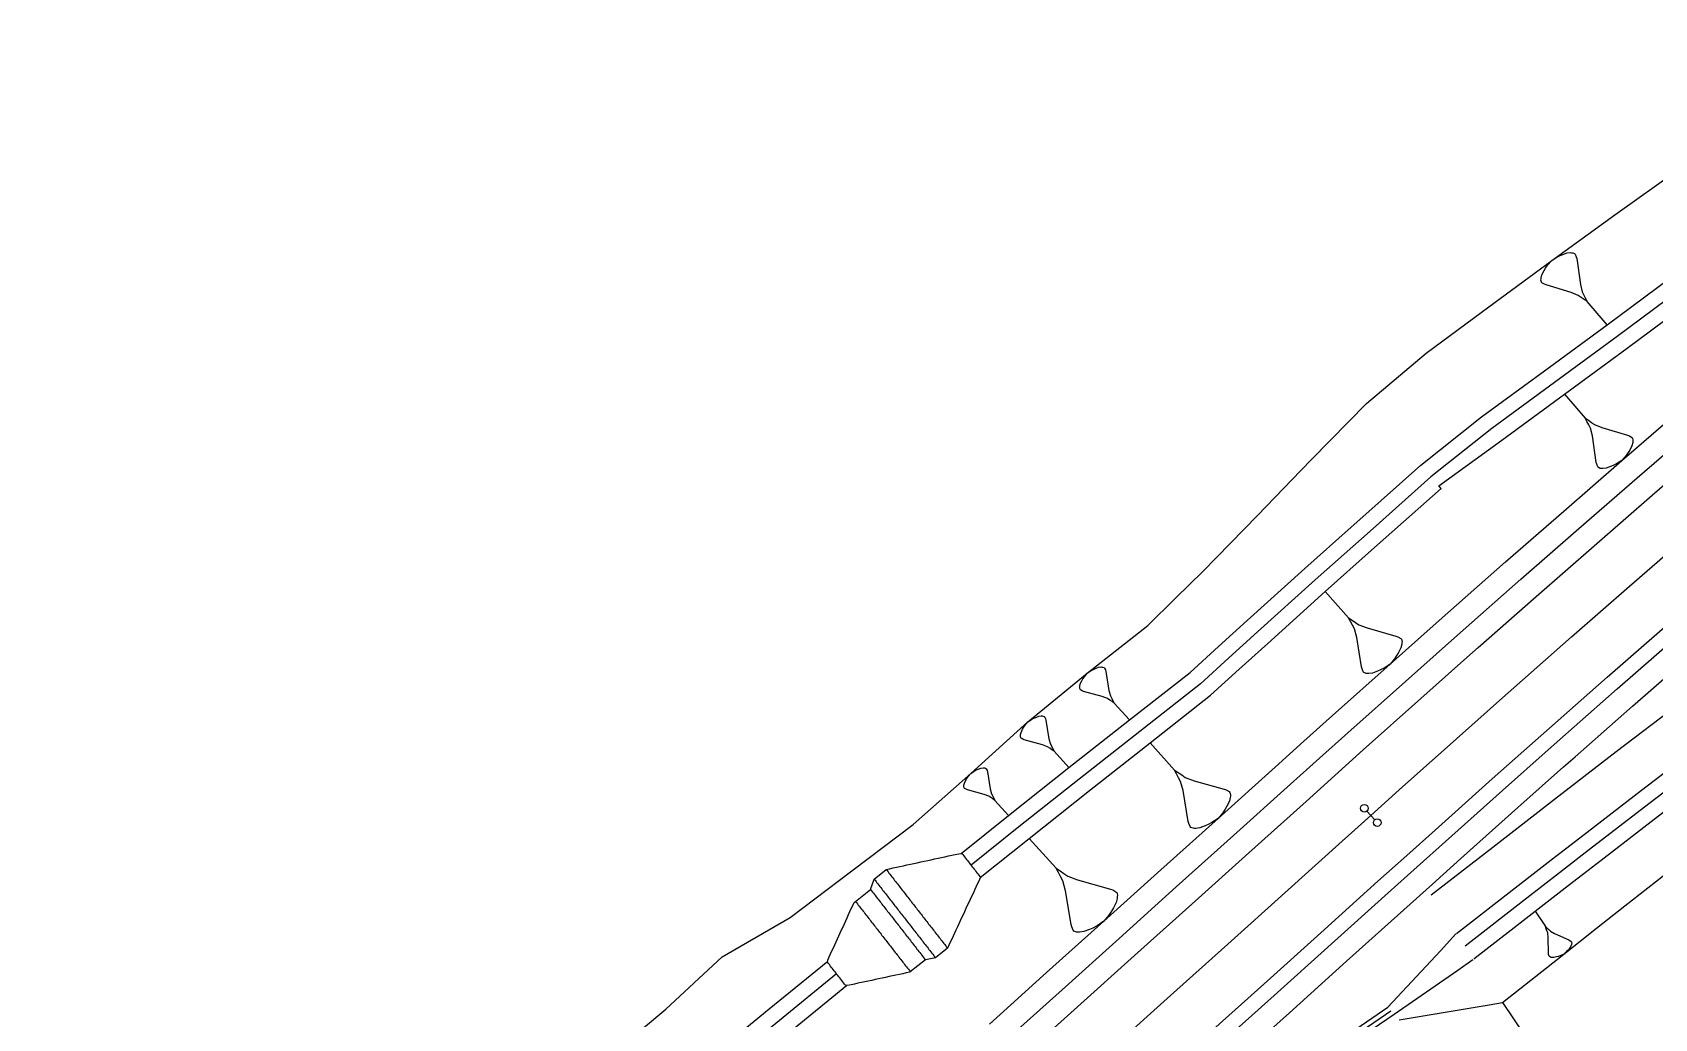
# Model space of a CAD drawing. Extents: x 387562 to 388546, y 804386 to 804945.
# Drawn here: x 387753.9 to 387859.4, y 804635.8 to 804700 of the extents above; entities that cross this region are included whole.
import ezdxf

# ---------------------------------------------------------------- set-up
doc = ezdxf.new("R2010")
doc.units = 0
doc.layers.get('0').update_dxf_attribs({"linetype": 'CONTINUOUS'})

msp = doc.modelspace()

# ---------------------------------------------------------------- linework, layer by layer
at = {"color": 7}
for p, q in [((387852.328, 804684.6655), (387852.4634, 804684.8573)), ((387852.4634, 804684.8573), (387852.7284, 804685.1607)), ((387852.7284, 804685.1607), (387853.0676, 804685.3777)), ((387853.0676, 804685.3777), (387853.2774, 804685.4832)), ((387853.2774, 804685.4832), (387853.4441, 804685.5515)), ((387853.4441, 804685.5515), (387853.7342, 804685.6511)), ((387853.7342, 804685.6511), (387853.938, 804685.6763)), ((387853.938, 804685.6763), (387854.0183, 804685.6703)), ((387854.0183, 804685.6703), (387854.0987, 804685.6643)), ((387854.0987, 804685.6643), (387854.2162, 804685.6151)), ((387854.2162, 804685.6151), (387854.2533, 804685.572)), ((387854.2533, 804685.572), (387854.3217, 804685.4053)), ((387854.3217, 804685.4053), (387854.3529, 804685.2819)), ((387854.3529, 804685.2819), (387854.5915, 804683.6082)), ((387852.0271, 804683.8802), (387852.0331, 804683.9605)), ((387852.0583, 804683.7567), (387852.0271, 804683.8802)), ((387852.0331, 804683.9605), (387852.0391, 804684.0409)), ((387852.0391, 804684.0409), (387852.0942, 804684.2387)), ((387852.0942, 804684.2387), (387852.2357, 804684.5108)), ((387852.2357, 804684.5108), (387852.328, 804684.6655)), ((387852.0954, 804683.7136), (387852.0583, 804683.7567)), ((387852.2501, 804683.6213), (387852.0954, 804683.7136)), ((387852.3676, 804683.5721), (387852.2501, 804683.6213)), ((387853.9873, 804683.0879), (387852.3676, 804683.5721)), ((387854.4573, 804682.8913), (387853.9873, 804683.0879)), ((387854.6491, 804682.7558), (387854.4573, 804682.8913)), ((387854.5915, 804683.6082), (387854.7163, 804683.1143)), ((387854.841, 804682.6203), (387854.6491, 804682.7558)), ((387854.7163, 804683.1143), (387854.8218, 804682.9045)), ((387854.8218, 804682.9045), (387854.9273, 804682.6947)), ((387855.0328, 804682.4849), (387854.841, 804682.6203)), ((387854.9273, 804682.6947), (387855.0328, 804682.4849)), ((387856.3337, 804680.9744), (387855.0328, 804682.4849)), ((387853.5676, 804676.4619), (387854.9135, 804674.9096)), ((387854.9135, 804674.9096), (387855.1117, 804674.7706)), ((387855.023, 804674.6937), (387854.9135, 804674.9096)), ((387855.1325, 804674.4778), (387855.023, 804674.6937)), ((387855.1117, 804674.7706), (387855.3099, 804674.6317)), ((387855.2419, 804674.262), (387855.1325, 804674.4778)), ((387855.3099, 804674.6317), (387855.508, 804674.4927)), ((387855.508, 804674.4927), (387855.9931, 804674.2917)), ((387855.9931, 804674.2917), (387857.6641, 804673.7982)), ((387855.3722, 804673.7533), (387855.2419, 804674.262)), ((387855.6239, 804672.0293), (387855.3722, 804673.7533)), ((387857.6641, 804673.7982), (387857.7853, 804673.7479)), ((387857.7853, 804673.7479), (387857.9451, 804673.6533)), ((387857.9451, 804673.6533), (387857.9835, 804673.609)), ((387858.0043, 804673.3162), (387857.9481, 804673.1121)), ((387857.9835, 804673.609), (387858.0161, 804673.4818)), ((387858.0102, 804673.399), (387858.0043, 804673.3162)), ((387858.0161, 804673.4818), (387858.0102, 804673.399)), ((387857.5697, 804672.4733), (387857.2977, 804672.1598)), ((387857.7087, 804672.6715), (387857.5697, 804672.4733)), ((387857.8033, 804672.8312), (387857.7087, 804672.6715)), ((387857.9481, 804673.1121), (387857.8033, 804672.8312)), ((387855.6565, 804671.9021), (387855.6239, 804672.0293)), ((387855.7275, 804671.7306), (387855.6565, 804671.9021)), ((387855.7659, 804671.6863), (387855.7275, 804671.7306)), ((387855.8872, 804671.636), (387855.7659, 804671.6863)), ((387855.97, 804671.6301), (387855.8872, 804671.636)), ((387856.0528, 804671.6242), (387855.97, 804671.6301)), ((387856.2628, 804671.6509), (387856.0528, 804671.6242)), ((387856.5614, 804671.7544), (387856.2628, 804671.6509)), ((387856.733, 804671.8255), (387856.5614, 804671.7544)), ((387856.9488, 804671.9349), (387856.733, 804671.8255)), ((387857.2977, 804672.1598), (387856.9488, 804671.9349)), ((387837.9971, 804663.6297), (387839.517, 804661.9233)), ((387839.517, 804661.9233), (387839.7395, 804661.7717)), ((387839.642, 804661.6848), (387839.517, 804661.9233)), ((387839.7669, 804661.4464), (387839.642, 804661.6848)), ((387839.7395, 804661.7717), (387839.9619, 804661.6201)), ((387839.9619, 804661.6201), (387840.1844, 804661.4685)), ((387839.8919, 804661.2079), (387839.7669, 804661.4464)), ((387840.0442, 804660.6442), (387839.8919, 804661.2079)), ((387840.3498, 804658.7304), (387840.0442, 804660.6442)), ((387840.1844, 804661.4685), (387840.7268, 804661.2521)), ((387840.7268, 804661.2521), (387842.5926, 804660.728)), ((387842.5926, 804660.728), (387842.7282, 804660.6739)), ((387842.7282, 804660.6739), (387842.9072, 804660.5711)), ((387842.9072, 804660.5711), (387842.9507, 804660.5223)), ((387842.7617, 804659.6546), (387842.6589, 804659.4756)), ((387842.9187, 804659.9692), (387842.7617, 804659.6546)), ((387842.9781, 804660.197), (387842.9187, 804659.9692)), ((387842.9507, 804660.5223), (387842.9887, 804660.3814)), ((387842.9834, 804660.2892), (387842.9781, 804660.197)), ((387842.9887, 804660.3814), (387842.9834, 804660.2892)), ((387822.5172, 804658.3132), (387822.7652, 804658.4795)), ((387822.7652, 804658.4795), (387822.919, 804658.5611)), ((387822.919, 804658.5611), (387823.0414, 804658.6144)), ((387823.0414, 804658.6144), (387823.2549, 804658.6929)), ((387823.2549, 804658.6929), (387823.4056, 804658.7148)), ((387823.4056, 804658.7148), (387823.4652, 804658.7116)), ((387823.4652, 804658.7116), (387823.5249, 804658.7085)), ((387823.5249, 804658.7085), (387823.6128, 804658.6739)), ((387823.6128, 804658.6739), (387823.641, 804658.6426)), ((387823.641, 804658.6426), (387823.6943, 804658.5201)), ((387823.6943, 804658.5201), (387823.7194, 804658.4291)), ((387840.3879, 804658.5895), (387840.3498, 804658.7304)), ((387840.4694, 804658.3998), (387840.3879, 804658.5895)), ((387841.5863, 804658.5202), (387841.3966, 804658.4387)), ((387841.8247, 804658.6451), (387841.5863, 804658.5202)), ((387842.2094, 804658.9004), (387841.8247, 804658.6451)), ((387842.5073, 804659.2531), (387842.2094, 804658.9004)), ((387842.6589, 804659.4756), (387842.5073, 804659.2531)), ((387822.0179, 804657.3527), (387822.021, 804657.4123)), ((387822.021, 804657.4123), (387822.0242, 804657.472)), ((387822.0242, 804657.472), (387822.0619, 804657.6195)), ((387822.0619, 804657.6195), (387822.1623, 804657.8235)), ((387822.1623, 804657.8235), (387822.2283, 804657.9397)), ((387822.2283, 804657.9397), (387822.3256, 804658.084)), ((387822.3256, 804658.084), (387822.5172, 804658.3132)), ((387823.7194, 804658.4291), (387823.9232, 804657.1922)), ((387840.5128, 804658.351), (387840.4694, 804658.3998)), ((387840.6484, 804658.2969), (387840.5128, 804658.351)), ((387840.7406, 804658.2916), (387840.6484, 804658.2969)), ((387840.8328, 804658.2863), (387840.7406, 804658.2916)), ((387841.0659, 804658.3191), (387840.8328, 804658.2863)), ((387841.3966, 804658.4387), (387841.0659, 804658.3191)), ((387822.043, 804657.2617), (387822.0179, 804657.3527)), ((387822.0712, 804657.2303), (387822.043, 804657.2617)), ((387822.1873, 804657.1643), (387822.0712, 804657.2303)), ((387822.2752, 804657.1298), (387822.1873, 804657.1643)), ((387823.4837, 804656.7968), (387822.2752, 804657.1298)), ((387823.8352, 804656.6586), (387823.4837, 804656.7968)), ((387823.9796, 804656.5613), (387823.8352, 804656.6586)), ((387823.9232, 804657.1922), (387824.0236, 804656.8281)), ((387824.124, 804656.4639), (387823.9796, 804656.5613)), ((387824.0236, 804656.8281), (387824.1052, 804656.6743)), ((387824.1052, 804656.6743), (387824.1868, 804656.5204)), ((387824.2684, 804656.3666), (387824.124, 804656.4639)), ((387824.1868, 804656.5204), (387824.2684, 804656.3666)), ((387825.257, 804655.2677), (387824.2684, 804656.3666)), ((387818.6479, 804655.1382), (387818.89, 804655.3006)), ((387818.89, 804655.3006), (387819.0402, 804655.3802)), ((387819.0402, 804655.3802), (387819.1597, 804655.4323)), ((387819.1597, 804655.4323), (387819.3681, 804655.5089)), ((387819.3681, 804655.5089), (387819.5152, 804655.5303)), ((387819.5152, 804655.5303), (387819.5734, 804655.5272)), ((387819.5734, 804655.5272), (387819.6317, 804655.5241)), ((387819.6317, 804655.5241), (387819.7175, 804655.4904)), ((387819.7175, 804655.4904), (387819.745, 804655.4598)), ((387819.745, 804655.4598), (387819.7971, 804655.3402)), ((387819.7971, 804655.3402), (387819.8216, 804655.2514)), ((387818.1604, 804654.2005), (387818.1635, 804654.2588)), ((387818.1635, 804654.2588), (387818.1666, 804654.317)), ((387818.1666, 804654.317), (387818.2034, 804654.461)), ((387818.2034, 804654.461), (387818.3015, 804654.6602)), ((387818.3015, 804654.6602), (387818.3659, 804654.7736)), ((387818.3659, 804654.7736), (387818.4609, 804654.9145)), ((387818.4609, 804654.9145), (387818.6479, 804655.1382)), ((387819.8216, 804655.2514), (387820.0206, 804654.0439)), ((387818.1849, 804654.1117), (387818.1604, 804654.2005)), ((387818.2125, 804654.081), (387818.1849, 804654.1117)), ((387818.3259, 804654.0166), (387818.2125, 804654.081)), ((387818.4117, 804653.9829), (387818.3259, 804654.0166)), ((387819.5915, 804653.6578), (387818.4117, 804653.9829)), ((387819.9347, 804653.5229), (387819.5915, 804653.6578)), ((387820.0756, 804653.4279), (387819.9347, 804653.5229)), ((387820.0206, 804654.0439), (387820.1186, 804653.6884)), ((387820.2166, 804653.3329), (387820.0756, 804653.4279)), ((387820.1186, 804653.6884), (387820.1982, 804653.5382)), ((387820.1982, 804653.5382), (387820.2779, 804653.388)), ((387820.3575, 804653.2379), (387820.2166, 804653.3329)), ((387820.2779, 804653.388), (387820.3575, 804653.2379)), ((387821.3226, 804652.1651), (387820.3575, 804653.2379)), ((387826.5946, 804653.7809), (387828.1919, 804652.0054)), ((387815.4055, 804652.0619), (387815.5976, 804652.1325)), ((387815.5976, 804652.1325), (387815.7333, 804652.1523)), ((387815.7333, 804652.1523), (387815.7869, 804652.1494)), ((387815.7869, 804652.1494), (387815.8406, 804652.1466)), ((387815.8406, 804652.1466), (387815.9197, 804652.1155)), ((387815.9197, 804652.1155), (387815.9451, 804652.0873)), ((387814.49, 804651.0338), (387814.5239, 804651.1666)), ((387814.5239, 804651.1666), (387814.6144, 804651.3502)), ((387814.6144, 804651.3502), (387814.6737, 804651.4547)), ((387814.6737, 804651.4547), (387814.7613, 804651.5846)), ((387814.7613, 804651.5846), (387814.9337, 804651.7908)), ((387814.9337, 804651.7908), (387815.1569, 804651.9405)), ((387815.1569, 804651.9405), (387815.2953, 804652.0139)), ((387815.2953, 804652.0139), (387815.4055, 804652.0619)), ((387815.9451, 804652.0873), (387815.9931, 804651.9771)), ((387815.9931, 804651.9771), (387816.0157, 804651.8951)), ((387816.0157, 804651.8951), (387816.1991, 804650.782)), ((387828.1919, 804652.0054), (387828.4252, 804651.8481)), ((387828.3238, 804651.7569), (387828.1919, 804652.0054)), ((387828.4556, 804651.5083), (387828.3238, 804651.7569)), ((387828.4252, 804651.8481), (387828.6585, 804651.6909)), ((387828.5874, 804651.2598), (387828.4556, 804651.5083)), ((387828.7496, 804650.6714), (387828.5874, 804651.2598)), ((387828.6585, 804651.6909), (387828.8918, 804651.5336)), ((387828.8918, 804651.5336), (387829.4598, 804651.3103)), ((387829.4598, 804651.3103), (387831.4124, 804650.7723)), ((387814.4843, 804650.9264), (387814.4872, 804650.9801)), ((387814.5069, 804650.8445), (387814.4843, 804650.9264)), ((387814.4872, 804650.9801), (387814.49, 804651.0338)), ((387814.5323, 804650.8162), (387814.5069, 804650.8445)), ((387814.6369, 804650.7569), (387814.5323, 804650.8162)), ((387814.716, 804650.7258), (387814.6369, 804650.7569)), ((387815.8036, 804650.4261), (387814.716, 804650.7258)), ((387816.1199, 804650.3018), (387815.8036, 804650.4261)), ((387816.2499, 804650.2142), (387816.1199, 804650.3018)), ((387816.1991, 804650.782), (387816.2895, 804650.4543)), ((387816.3798, 804650.1266), (387816.2499, 804650.2142)), ((387816.2895, 804650.4543), (387816.3629, 804650.3159)), ((387816.3629, 804650.3159), (387816.4363, 804650.1774)), ((387816.5098, 804650.039), (387816.3798, 804650.1266)), ((387816.4363, 804650.1774), (387816.5098, 804650.039)), ((387817.3995, 804649.05), (387816.5098, 804650.039)), ((387829.0789, 804648.673), (387828.7496, 804650.6714)), ((387831.4124, 804650.7723), (387831.5544, 804650.7165)), ((387831.5544, 804650.7165), (387831.742, 804650.61)), ((387831.742, 804650.61), (387831.7877, 804650.5592)), ((387831.818, 804650.2194), (387831.7571, 804649.981)), ((387831.7877, 804650.5592), (387831.8282, 804650.4121)), ((387831.8231, 804650.3158), (387831.818, 804650.2194)), ((387831.8282, 804650.4121), (387831.8231, 804650.3158)), ((387831.331, 804649.2305), (387831.0215, 804648.8603)), ((387831.4882, 804649.4638), (387831.331, 804649.2305)), ((387831.5948, 804649.6514), (387831.4882, 804649.4638)), ((387831.7571, 804649.981), (387831.5948, 804649.6514)), ((387829.1195, 804648.5259), (387829.0789, 804648.673)), ((387829.2056, 804648.3281), (387829.1195, 804648.5259)), ((387829.2513, 804648.2773), (387829.2056, 804648.3281)), ((387829.3933, 804648.2215), (387829.2513, 804648.2773)), ((387829.4896, 804648.2164), (387829.3933, 804648.2215)), ((387829.586, 804648.2113), (387829.4896, 804648.2164)), ((387829.8295, 804648.2468), (387829.586, 804648.2113)), ((387830.1744, 804648.3735), (387829.8295, 804648.2468)), ((387830.3722, 804648.4597), (387830.1744, 804648.3735)), ((387830.6208, 804648.5915), (387830.3722, 804648.4597)), ((387831.0215, 804648.8603), (387830.6208, 804648.5915)), ((387818.7371, 804647.5632), (387820.4872, 804645.6179)), ((387820.4872, 804645.6179), (387820.7428, 804645.4456)), ((387820.6316, 804645.3456), (387820.4872, 804645.6179)), ((387820.776, 804645.0733), (387820.6316, 804645.3456)), ((387820.7428, 804645.4456), (387820.9983, 804645.2733)), ((387820.9205, 804644.801), (387820.776, 804645.0733)), ((387821.0982, 804644.1563), (387820.9205, 804644.801)), ((387820.9983, 804645.2733), (387821.2539, 804645.101)), ((387821.2539, 804645.101), (387821.8763, 804644.8564)), ((387821.8763, 804644.8564), (387824.0156, 804644.2669)), ((387821.4589, 804641.9668), (387821.0982, 804644.1563)), ((387824.0156, 804644.2669), (387824.1711, 804644.2058)), ((387824.1711, 804644.2058), (387824.3767, 804644.089)), ((387824.3767, 804644.089), (387824.4267, 804644.0335)), ((387824.4267, 804644.0335), (387824.4712, 804643.8723)), ((387824.4656, 804643.7667), (387824.46, 804643.6611)), ((387824.4712, 804643.8723), (387824.4656, 804643.7667)), ((387824.0986, 804642.8332), (387823.9263, 804642.5776)), ((387824.2154, 804643.0388), (387824.0986, 804642.8332)), ((387824.3933, 804643.4), (387824.2154, 804643.0388)), ((387824.46, 804643.6611), (387824.3933, 804643.4)), ((387851.6522, 804642.8338), (387852.3221, 804641.8233)), ((387821.5034, 804641.8057), (387821.4589, 804641.9668)), ((387821.5978, 804641.5889), (387821.5034, 804641.8057)), ((387821.6478, 804641.5334), (387821.5978, 804641.5889)), ((387822.6592, 804641.6388), (387822.2813, 804641.4999)), ((387822.8759, 804641.7332), (387822.6592, 804641.6388)), ((387823.1482, 804641.8776), (387822.8759, 804641.7332)), ((387823.5873, 804642.172), (387823.1482, 804641.8776)), ((387823.9263, 804642.5776), (387823.5873, 804642.172)), ((387852.3221, 804641.8233), (387852.4275, 804641.7269)), ((387852.3698, 804641.6887), (387852.3221, 804641.8233)), ((387852.4175, 804641.554), (387852.3698, 804641.6887)), ((387852.4275, 804641.7269), (387852.533, 804641.6306)), ((387852.533, 804641.6306), (387852.6384, 804641.5342)), ((387821.8034, 804641.4722), (387821.6478, 804641.5334)), ((387821.909, 804641.4666), (387821.8034, 804641.4722)), ((387822.0145, 804641.4611), (387821.909, 804641.4666)), ((387822.2813, 804641.4999), (387822.0145, 804641.4611)), ((387852.4652, 804641.4194), (387852.4175, 804641.554)), ((387852.5028, 804641.1119), (387852.4652, 804641.4194)), ((387852.5194, 804640.0839), (387852.5028, 804641.1119)), ((387852.6384, 804641.5342), (387852.907, 804641.3798)), ((387852.907, 804641.3798), (387853.8474, 804640.9643)), ((387853.8474, 804640.9643), (387853.9146, 804640.9257)), ((387853.9616, 804640.5413), (387853.8555, 804640.3878)), ((387853.9146, 804640.9257), (387854.0009, 804640.8582)), ((387854.0099, 804640.6564), (387853.9616, 804640.5413)), ((387854.0009, 804640.8582), (387854.02, 804640.8294)), ((387854.0197, 804640.7045), (387854.0099, 804640.6564)), ((387854.0294, 804640.7525), (387854.0197, 804640.7045)), ((387854.02, 804640.8294), (387854.0294, 804640.7525)), ((387852.5288, 804640.007), (387852.5194, 804640.0839)), ((387852.5573, 804639.9012), (387852.5288, 804640.007)), ((387852.5764, 804639.8724), (387852.5573, 804639.9012)), ((387852.6436, 804639.8338), (387852.5764, 804639.8724)), ((387852.6916, 804639.824), (387852.6436, 804639.8338)), ((387852.7396, 804639.8143), (387852.6916, 804639.824)), ((387852.8645, 804639.814), (387852.7396, 804639.8143)), ((387853.0471, 804639.8519), (387852.8645, 804639.814)), ((387853.1529, 804639.8805), (387853.0471, 804639.8519)), ((387853.2875, 804639.9282), (387853.1529, 804639.8805)), ((387853.5088, 804640.0333), (387853.2875, 804639.9282)), ((387853.6917, 804640.1961), (387853.5088, 804640.0333)), ((387853.7881, 804640.3016), (387853.6917, 804640.1961)), ((387853.8555, 804640.3878), (387853.7881, 804640.3016)), ((387849.5351, 804636.891), (387850.9548, 804634.7588))]:
    msp.add_line(p, q, dxfattribs=at)
at = {"color": 1}
msp.add_line((387841.212, 804648.7738), (387840.7038, 804649.3387), dxfattribs=at)
at = {"color": 7, "linetype": 'CONTINUOUS'}
for points in [[(387800, 804640.5781), (387803.1899, 804642.417), (387807.1902, 804645.4463), (387811.1974, 804648.468), (387814.9337, 804651.7908), (387818.6479, 804655.1382), (387822.5172, 804658.3132), (387826.4444, 804661.4237), (387828.247, 804663.1849), (387830.0459, 804664.9435), (387833.5866, 804668.5817), (387836.4143, 804671.4993), (387837.1208, 804672.2306), (387840.6683, 804675.8685), (387844.5513, 804679.1259), (387848.6357, 804682.1501), (387852.7284, 804685.1607), (387856.8416, 804688.1432), (387860.9795, 804691.0925), (387865.1622, 804693.9842), (387869.2923, 804696.9337), (387872.8916, 804700)], [(387882.5259, 804700), (387881.1196, 804698.5069), (387877.133, 804695.4223), (387873.1325, 804692.3525), (387869.1177, 804689.2973), (387865.0886, 804686.2564), (387861.0449, 804683.2295), (387856.9863, 804680.2166), (387852.9125, 804677.2174), (387848.8235, 804674.2317), (387844.872, 804671.0849), (387841.1027, 804667.7299), (387840.3468, 804667.0604), (387837.332, 804664.3765), (387833.5834, 804660.9984), (387831.7304, 804659.313), (387829.8713, 804657.6146), (387825.9258, 804654.5243), (387821.9915, 804651.4217), (387818.0683, 804648.3066), (387814.9522, 804645.8172)], [(387815.5409, 804645.0096), (387818.7371, 804647.5632), (387822.6603, 804650.6782), (387826.5946, 804653.7809), (387830.5401, 804656.8712), (387832.3992, 804658.5695), (387834.251, 804660.2539), (387837.9971, 804663.6297), (387841.0099, 804666.3119), (387841.7653, 804666.981), (387845.5321, 804670.3338), (387845.379, 804670.508), (387849.4811, 804673.4783), (387853.5676, 804676.4619), (387857.6388, 804679.4589), (387861.6949, 804682.4696), (387865.7361, 804685.4943), (387869.7627, 804688.5331), (387873.7749, 804691.5862), (387877.7729, 804694.6539), (387881.7569, 804697.7363), (387883.8886, 804700)], [(387818.1595, 804633.2536), (387821.8766, 804636.5977), (387825.5937, 804639.9418), (387829.3109, 804643.2859), (387833.028, 804646.63), (387836.7451, 804649.9741), (387838.617, 804651.6582), (387840.4679, 804653.3206), (387844.2047, 804656.6601), (387847.2019, 804659.3224), (387847.9527, 804659.9872), (387851.7118, 804663.3017), (387855.4819, 804666.6037), (387859.263, 804669.8931), (387863.055, 804673.1699), (387866.858, 804676.434), (387870.6717, 804679.6854), (387874.4964, 804682.9241), (387878.3317, 804686.1501), (387882.1778, 804689.3632), (387886.0346, 804692.5635), (387889.9021, 804695.7509), (387893.7801, 804698.9254), (387895.1018, 804700)], [(387824.2175, 804633.9957), (387827.9346, 804637.3398), (387831.6517, 804640.6839), (387835.3688, 804644.028), (387839.086, 804647.3722), (387840.9579, 804649.0563), (387842.8044, 804650.7147), (387846.5326, 804654.0465), (387849.5228, 804656.7026), (387850.2719, 804657.3658), (387854.0222, 804660.6726), (387857.7835, 804663.9669), (387861.5558, 804667.2487), (387865.339, 804670.5178), (387869.1331, 804673.7744), (387872.938, 804677.0182), (387876.7537, 804680.2494), (387880.5802, 804683.4678), (387884.4173, 804686.6735), (387888.2651, 804689.8663), (387892.1236, 804693.0463), (387895.9926, 804696.2134), (387899.8722, 804699.3676), (387900, 804699.4708)], [(387830.2755, 804634.7378), (387833.9926, 804638.082), (387837.7097, 804641.4261), (387841.4268, 804644.7702), (387843.2988, 804646.4543), (387845.141, 804648.1089), (387848.8605, 804651.4329), (387851.8437, 804654.0828), (387852.591, 804654.7444), (387856.3326, 804658.0435), (387860.0852, 804661.3302), (387863.8486, 804664.6043), (387867.623, 804667.8658), (387871.4082, 804671.1147), (387875.2043, 804674.351), (387879.0111, 804677.5746), (387882.8286, 804680.7855), (387886.6568, 804683.9837), (387890.4956, 804687.1691), (387894.3451, 804690.3417), (387898.2051, 804693.5014), (387900, 804694.9607)], [(387900, 804679.7686), (387895.8783, 804676.9459), (387891.7055, 804674.0684), (387887.5423, 804671.1776), (387883.4529, 804668.1727), (387879.3735, 804665.1548), (387875.3041, 804662.1238), (387871.2448, 804659.0799), (387867.1955, 804656.0229), (387863.1564, 804652.9531), (387859.1275, 804649.8703), (387855.1088, 804646.7747), (387853.243, 804645.3304), (387851.0997, 804643.6673), (387847.0966, 804640.5535)], [(387847.6508, 804639.7211), (387851.6522, 804642.8338), (387853.7946, 804644.4963), (387855.6596, 804645.9401), (387859.6767, 804649.0346), (387863.7039, 804652.1163), (387867.7414, 804655.185), (387871.789, 804658.2409), (387875.8466, 804661.2838), (387879.9144, 804664.3136), (387883.9921, 804667.3305), (387888.0797, 804670.3343), (387892.2413, 804673.2241), (387896.4123, 804676.1005), (387900, 804678.5575)], [(387849.5351, 804636.891), (387853.5088, 804640.0333), (387855.6364, 804641.7117), (387857.4886, 804643.1693), (387861.4781, 804646.2936), (387865.478, 804649.4051), (387869.4881, 804652.5038), (387873.5086, 804655.5898), (387877.5392, 804658.6628), (387881.5801, 804661.7229), (387885.6311, 804664.7702), (387889.6921, 804667.8044), (387893.8686, 804670.6595), (387898.0545, 804673.5011), (387900, 804674.8126)], [(387753.8917, 804600), (387753.9053, 804600.0131), (387757.5806, 804603.4037), (387761.3508, 804606.6887), (387765.1576, 804609.9332), (387768.9065, 804613.2419), (387772.6557, 804616.5503), (387776.3967, 804619.8679), (387780.0451, 804623.2885), (387783.7209, 804626.6784), (387787.4456, 804630.0141), (387791.2589, 804633.2513), (387795.0965, 804636.4615), (387798.7611, 804639.8639), (387800, 804640.5781)], [(387806.2011, 804638.7532), (387802.4872, 804635.7223), (387800, 804633.6791)], [(387800, 804632.3863), (387803.156, 804634.9789), (387806.859, 804638.0008)], [(387800, 804604.1079), (387802.2254, 804606.11), (387805.9425, 804609.4541), (387809.6596, 804612.7982), (387813.3768, 804616.1423), (387817.0939, 804619.4865), (387821.2568, 804622.335), (387825.4198, 804625.1835), (387829.5828, 804628.032), (387833.7458, 804630.8805), (387837.9088, 804633.729), (387842.0718, 804636.5775)], [(387800, 804603.7043), (387802.4261, 804605.887), (387806.1432, 804609.2311), (387809.8603, 804612.5752), (387813.5774, 804615.9193), (387817.2945, 804619.2634), (387821.4575, 804622.1119), (387825.6205, 804624.9604), (387829.7835, 804627.8089), (387833.9465, 804630.6574), (387838.1094, 804633.5059), (387842.2724, 804636.3544)], [(387800, 804603.3008), (387802.6267, 804605.6639), (387806.3438, 804609.0081), (387810.0609, 804612.3522), (387813.778, 804615.6963), (387817.4952, 804619.0404), (387821.6581, 804621.8889), (387825.8211, 804624.7374), (387829.9841, 804627.5859), (387834.1471, 804630.4344), (387838.3101, 804633.2829), (387842.4731, 804636.1314)]]:
    msp.add_lwpolyline(points, dxfattribs=at)
at = {"color": 1, "linetype": 'CONTINUOUS'}
for points in [[(387814.3166, 804646.5872), (387817.3995, 804649.05), (387821.3226, 804652.1651), (387825.257, 804655.2677), (387829.2025, 804658.358), (387831.0616, 804660.0564), (387832.9158, 804661.743), (387836.6669, 804665.1232), (387839.6837, 804667.8089), (387840.44, 804668.4789), (387844.2119, 804671.8361), (387848.1659, 804674.985), (387852.2574, 804677.973), (387856.3337, 804680.9744), (387860.3948, 804683.9894), (387864.4411, 804687.0184), (387868.4728, 804690.0615), (387872.4901, 804693.1189), (387876.4932, 804696.1908), (387880.4824, 804699.2775), (387881.1629, 804700)], [(387816.1531, 804635.4838), (387819.8702, 804638.8279), (387823.5873, 804642.172), (387827.3044, 804645.5162), (387831.0215, 804648.8603), (387834.7386, 804652.2044), (387836.611, 804653.8889), (387838.4651, 804655.5542), (387842.2094, 804658.9004), (387845.2125, 804661.568), (387845.9649, 804662.2341), (387849.7315, 804665.5552), (387853.5091, 804668.8638), (387857.2977, 804672.1598), (387861.0973, 804675.4431), (387864.9078, 804678.7137), (387868.7292, 804681.9716), (387872.5615, 804685.2168), (387876.4045, 804688.4492), (387880.2583, 804691.6687), (387884.1228, 804694.8754), (387887.9345, 804698.1464), (387890.1988, 804700)], [(387831.9476, 804632.8793), (387835.6647, 804636.2234), (387839.3818, 804639.5675), (387843.0989, 804642.9116), (387844.9704, 804644.5953), (387846.81, 804646.2476), (387850.5233, 804649.566), (387853.5015, 804652.2115), (387854.2476, 804652.872), (387857.9829, 804656.1656), (387861.7292, 804659.4468), (387865.4864, 804662.7154), (387869.2544, 804665.9715), (387873.0333, 804669.215), (387876.823, 804672.4458), (387880.6235, 804675.6641), (387884.4346, 804678.8696), (387888.2564, 804682.0625), (387892.0889, 804685.2425), (387896.1229, 804688.1772), (387899.8177, 804691.5247), (387900, 804691.6888)], [(387844.8797, 804643.883), (387848.8895, 804647.0012), (387851.0364, 804648.6667), (387852.9053, 804650.113), (387856.9306, 804653.213), (387860.9663, 804656.3002), (387865.0121, 804659.3744), (387869.068, 804662.4357), (387873.1341, 804665.484), (387877.2102, 804668.5193), (387881.2964, 804671.5416), (387885.3925, 804674.5507), (387889.5625, 804677.4459), (387893.742, 804680.3277), (387897.9309, 804683.196), (387900, 804685.6705)], [(387846.5424, 804641.3859), (387850.5471, 804644.5007), (387852.6913, 804646.1645), (387854.5579, 804647.6093), (387858.5783, 804650.706), (387862.6089, 804653.7898), (387866.6497, 804656.8608), (387870.7006, 804659.9188), (387874.7616, 804662.9639), (387878.8327, 804665.9959), (387882.9138, 804669.0149), (387887.0048, 804672.0209), (387891.1698, 804674.9128), (387895.3442, 804677.7914), (387899.528, 804680.6565), (387900, 804681.2214)], [(387842.0718, 804636.5775), (387845.4876, 804640.2565), (387846.5, 804641.3471)], [(387800, 804634.972), (387801.8183, 804636.4658), (387805.6285, 804639.5748)], [(387842.4732, 804636.1313), (387846.619, 804638.9989), (387847.6073, 804639.6826)], [(387842.8076, 804635.7596), (387848.6497, 804636.7417), (387849.5353, 804636.8907)]]:
    msp.add_lwpolyline(points, dxfattribs=at)
at = {"color": 2, "linetype": 'CONTINUOUS'}
for points in [[(387817.1563, 804634.3687), (387820.8734, 804637.7128), (387824.5905, 804641.0569), (387828.3076, 804644.401), (387832.0247, 804647.7451), (387835.7418, 804651.0893), (387837.6138, 804652.7734), (387839.4665, 804654.4374), (387843.2071, 804657.7802), (387846.2072, 804660.4452), (387846.9588, 804661.1106), (387850.7216, 804664.4285), (387854.4955, 804667.7337), (387858.2804, 804671.0264), (387862.0762, 804674.3065), (387865.8829, 804677.5739), (387869.7005, 804680.8285), (387873.5289, 804684.0705), (387877.3681, 804687.2996), (387881.2181, 804690.516), (387885.0787, 804693.7194), (387888.95, 804696.91), (387892.7248, 804700)], [(387830.9443, 804633.9944), (387834.6614, 804637.3385), (387838.3785, 804640.6826), (387842.0957, 804644.0268), (387843.9676, 804645.7109), (387845.8086, 804647.3644), (387849.5256, 804650.6861), (387852.5068, 804653.3343), (387853.2537, 804653.9955), (387856.9927, 804657.2924), (387860.7428, 804660.5768), (387864.5037, 804663.8487), (387868.2756, 804667.1081), (387872.0583, 804670.3548), (387875.8518, 804673.5889), (387879.656, 804676.8104), (387883.471, 804680.0192), (387887.2966, 804683.2152), (387891.1329, 804686.3985), (387894.9798, 804689.5689), (387898.8372, 804692.7265), (387900, 804693.6719)]]:
    msp.add_lwpolyline(points, dxfattribs=at)
at = {"color": 3, "linetype": 'CONTINUOUS'}
msp.add_lwpolyline([(387824.2175, 804633.9957), (387827.9346, 804637.3398), (387831.6517, 804640.6839), (387835.3688, 804644.028), (387839.086, 804647.3722), (387840.9579, 804649.0563), (387842.8044, 804650.7147), (387846.5326, 804654.0465), (387849.5228, 804656.7026), (387850.2719, 804657.3658), (387854.0222, 804660.6726), (387857.7835, 804663.9669), (387861.5558, 804667.2487), (387865.339, 804670.5178), (387869.1331, 804673.7744), (387872.938, 804677.0182), (387876.7537, 804680.2494), (387880.5802, 804683.4678), (387884.4173, 804686.6735), (387888.2651, 804689.8663), (387892.1236, 804693.0463), (387895.9926, 804696.2134), (387899.8722, 804699.3676), (387900, 804699.4708)], dxfattribs=at)
at = {"color": 252, "linetype": 'CONTINUOUS'}
for points in [[(387809.4285, 804645.5431), (387809.6537, 804645.5919), (387809.879, 804645.6407), (387810.1043, 804645.6895), (387810.3296, 804645.7383), (387810.5549, 804645.7872), (387810.7802, 804645.836), (387811.0055, 804645.8848), (387811.2308, 804645.9336), (387811.4561, 804645.9824), (387811.6814, 804646.0312), (387811.9067, 804646.08), (387812.1319, 804646.1288), (387812.3572, 804646.1776), (387812.5825, 804646.2264), (387812.8078, 804646.2753), (387813.0331, 804646.3241), (387813.2577, 804646.3723), (387813.4819, 804646.4203), (387813.7061, 804646.4682), (387813.9303, 804646.5162), (387814.1545, 804646.5642), (387814.3503, 804646.59), (387814.4117, 804646.5111), (387814.4732, 804646.4321), (387814.5346, 804646.3532), (387814.5961, 804646.2743), (387814.6576, 804646.1954), (387814.719, 804646.1165), (387814.7805, 804646.0376), (387814.8419, 804645.9587), (387814.9034, 804645.8798), (387814.9649, 804645.8009), (387815.0263, 804645.722), (387815.0878, 804645.6431), (387815.1492, 804645.5642), (387815.2107, 804645.4853), (387815.2722, 804645.4064), (387815.3336, 804645.3275), (387815.3951, 804645.2486), (387815.4565, 804645.1697), (387815.518, 804645.0908), (387815.5469, 804644.9865), (387815.4534, 804644.7868), (387815.36, 804644.5872), (387815.2665, 804644.3875), (387815.1731, 804644.1878), (387815.0802, 804643.9886), (387814.9878, 804643.7898), (387814.8954, 804643.5909), (387814.803, 804643.3921), (387814.7106, 804643.1932), (387814.6182, 804642.9944), (387814.5258, 804642.7955), (387814.4334, 804642.5967), (387814.341, 804642.3978), (387814.2485, 804642.199), (387814.1561, 804642.0001), (387814.0637, 804641.8013), (387813.9713, 804641.6024), (387813.8789, 804641.4036), (387813.7865, 804641.2047), (387813.6941, 804641.0059), (387813.6017, 804640.807), (387813.5093, 804640.6082), (387813.4219, 804640.4202), (387812.6422, 804639.7926), (387811.9879, 804639.656), (387811.002, 804638.8875), (387810.9633, 804638.8573), (387810.7387, 804638.8091), (387810.5142, 804638.7608), (387810.2896, 804638.7126), (387810.065, 804638.6643), (387809.8404, 804638.616), (387809.6158, 804638.5678), (387809.3912, 804638.5195), (387809.1666, 804638.4712), (387808.942, 804638.423), (387808.7174, 804638.3747), (387808.4928, 804638.3264), (387808.2682, 804638.2782), (387808.0436, 804638.2299), (387807.8191, 804638.1816), (387807.5945, 804638.1334), (387807.3699, 804638.0851), (387807.1453, 804638.0369), (387806.9197, 804637.9878), (387806.7827, 804638.0078), (387806.7211, 804638.0867), (387806.6596, 804638.1655), (387806.5981, 804638.2444), (387806.5366, 804638.3232), (387806.4751, 804638.4021), (387806.4135, 804638.4809), (387806.352, 804638.5598), (387806.2905, 804638.6387), (387806.229, 804638.7175), (387806.1675, 804638.7964), (387806.1059, 804638.8752), (387806.0444, 804638.9541), (387805.9829, 804639.0329), (387805.9214, 804639.1118), (387805.8599, 804639.1906), (387805.7983, 804639.2695), (387805.7368, 804639.3484), (387805.6753, 804639.4272), (387805.6138, 804639.5061), (387805.6367, 804639.6507), (387805.7262, 804639.8474), (387805.816, 804640.0441), (387805.9057, 804640.2409), (387805.9954, 804640.4376), (387806.0851, 804640.6344), (387806.1748, 804640.8311), (387806.2646, 804641.0279), (387806.3543, 804641.2247), (387806.444, 804641.4214), (387806.5337, 804641.6182), (387806.6234, 804641.8149), (387806.7132, 804642.0117), (387806.8029, 804642.2084), (387806.8926, 804642.4052), (387806.9823, 804642.6019), (387807.072, 804642.7987), (387807.1618, 804642.9954), (387807.2515, 804643.1922), (387807.3412, 804643.389), (387807.4356, 804643.4625), (387808.4214, 804644.231), (387808.6487, 804644.9154), (387809.4285, 804645.5431)], [(387808.6487, 804644.9154), (387808.7102, 804644.8366), (387808.7717, 804644.7577), (387808.8331, 804644.6788), (387808.8946, 804644.5999), (387808.9561, 804644.521), (387809.0176, 804644.4422), (387809.0791, 804644.3633), (387809.1406, 804644.2844), (387809.2021, 804644.2055), (387809.2636, 804644.1266), (387809.3251, 804644.0478), (387809.3866, 804643.9689), (387809.448, 804643.89), (387809.5095, 804643.8111), (387809.571, 804643.7322), (387809.6325, 804643.6534), (387809.694, 804643.5745), (387809.7555, 804643.4956), (387809.817, 804643.4167), (387809.8785, 804643.3378), (387809.94, 804643.259), (387810.0015, 804643.1801), (387810.0629, 804643.1012), (387810.1244, 804643.0223), (387810.1859, 804642.9434), (387810.2474, 804642.8646), (387810.3089, 804642.7857), (387810.3704, 804642.7068), (387810.4319, 804642.6279), (387810.4934, 804642.549), (387810.5549, 804642.4702), (387810.6164, 804642.3913), (387810.6779, 804642.3124), (387810.7393, 804642.2335), (387810.8008, 804642.1546), (387810.8623, 804642.0758), (387810.9238, 804641.9969), (387810.9853, 804641.918), (387811.0468, 804641.8391), (387811.1083, 804641.7603), (387811.1698, 804641.6814), (387811.2313, 804641.6025), (387811.2928, 804641.5236), (387811.3542, 804641.4447), (387811.4157, 804641.3659), (387811.4772, 804641.287), (387811.5387, 804641.2081), (387811.6002, 804641.1292), (387811.6617, 804641.0503), (387811.7232, 804640.9715), (387811.7847, 804640.8926), (387811.8462, 804640.8137), (387811.9077, 804640.7348), (387811.9691, 804640.6559), (387812.0306, 804640.5771), (387812.0921, 804640.4982), (387812.1536, 804640.4193), (387812.2151, 804640.3404), (387812.2766, 804640.2615), (387812.3381, 804640.1827), (387812.3996, 804640.1038), (387812.4611, 804640.0249), (387812.5226, 804639.946), (387812.584, 804639.8671), (387812.6422, 804639.7926)], [(387809.4285, 804645.5431), (387809.4899, 804645.4642), (387809.5514, 804645.3853), (387809.6129, 804645.3065), (387809.6744, 804645.2276), (387809.7359, 804645.1487), (387809.7974, 804645.0698), (387809.8589, 804644.9909), (387809.9204, 804644.9121), (387809.9819, 804644.8332), (387810.0434, 804644.7543), (387810.1048, 804644.6754), (387810.1663, 804644.5965), (387810.2278, 804644.5177), (387810.2893, 804644.4388), (387810.3508, 804644.3599), (387810.4123, 804644.281), (387810.4738, 804644.2021), (387810.5353, 804644.1233), (387810.5968, 804644.0444), (387810.6583, 804643.9655), (387810.7197, 804643.8866), (387810.7812, 804643.8077), (387810.8427, 804643.7289), (387810.9042, 804643.65), (387810.9657, 804643.5711), (387811.0272, 804643.4922), (387811.0887, 804643.4133), (387811.1502, 804643.3345), (387811.2117, 804643.2556), (387811.2732, 804643.1767), (387811.3346, 804643.0978), (387811.3961, 804643.0189), (387811.4576, 804642.9401), (387811.5191, 804642.8612), (387811.5806, 804642.7823), (387811.6421, 804642.7034), (387811.7036, 804642.6245), (387811.7651, 804642.5457), (387811.8266, 804642.4668), (387811.8881, 804642.3879), (387811.9495, 804642.309), (387812.011, 804642.2301), (387812.0725, 804642.1513), (387812.134, 804642.0724), (387812.1955, 804641.9935), (387812.257, 804641.9146), (387812.3185, 804641.8357), (387812.38, 804641.7569), (387812.4415, 804641.678), (387812.503, 804641.5991), (387812.5645, 804641.5202), (387812.6259, 804641.4413), (387812.6874, 804641.3625), (387812.7489, 804641.2836), (387812.8104, 804641.2047), (387812.8719, 804641.1258), (387812.9334, 804641.0469), (387812.9949, 804640.9681), (387813.0564, 804640.8892), (387813.1179, 804640.8103), (387813.1794, 804640.7314), (387813.2408, 804640.6525), (387813.3023, 804640.5737), (387813.3638, 804640.4948), (387813.4219, 804640.4202)], [(387808.4214, 804644.231), (387808.4829, 804644.1522), (387808.5444, 804644.0733), (387808.6059, 804643.9944), (387808.6674, 804643.9155), (387808.7289, 804643.8366), (387808.7904, 804643.7578), (387808.8519, 804643.6789), (387808.9133, 804643.6), (387808.9748, 804643.5211), (387809.0363, 804643.4422), (387809.0978, 804643.3634), (387809.1593, 804643.2845), (387809.2208, 804643.2056), (387809.2823, 804643.1267), (387809.3438, 804643.0478), (387809.4053, 804642.969), (387809.4668, 804642.8901), (387809.5283, 804642.8112), (387809.5897, 804642.7323), (387809.6512, 804642.6534), (387809.7127, 804642.5746), (387809.7742, 804642.4957), (387809.8357, 804642.4168), (387809.8972, 804642.3379), (387809.9587, 804642.259), (387810.0202, 804642.1802), (387810.0817, 804642.1013), (387810.1432, 804642.0224), (387810.2046, 804641.9435), (387810.2661, 804641.8646), (387810.3276, 804641.7858), (387810.3891, 804641.7069), (387810.4506, 804641.628), (387810.5121, 804641.5491), (387810.5736, 804641.4702), (387810.6351, 804641.3914), (387810.6966, 804641.3125), (387810.7581, 804641.2336), (387810.8195, 804641.1547), (387810.881, 804641.0758), (387810.9425, 804640.997), (387811.004, 804640.9181), (387811.0655, 804640.8392), (387811.127, 804640.7603), (387811.1885, 804640.6814), (387811.25, 804640.6026), (387811.3115, 804640.5237), (387811.373, 804640.4448), (387811.4344, 804640.3659), (387811.4959, 804640.287), (387811.5574, 804640.2082), (387811.6189, 804640.1293), (387811.6804, 804640.0504), (387811.7419, 804639.9715), (387811.8034, 804639.8926), (387811.8649, 804639.8138), (387811.9264, 804639.7349), (387811.9879, 804639.656)], [(387807.4356, 804643.4625), (387807.4971, 804643.3837), (387807.5586, 804643.3048), (387807.6201, 804643.2259), (387807.6815, 804643.147), (387807.743, 804643.0681), (387807.8045, 804642.9893), (387807.866, 804642.9104), (387807.9275, 804642.8315), (387807.989, 804642.7526), (387808.0505, 804642.6737), (387808.112, 804642.5949), (387808.1735, 804642.516), (387808.235, 804642.4371), (387808.2964, 804642.3582), (387808.3579, 804642.2793), (387808.4194, 804642.2005), (387808.4809, 804642.1216), (387808.5424, 804642.0427), (387808.6039, 804641.9638), (387808.6654, 804641.8849), (387808.7269, 804641.8061), (387808.7884, 804641.7272), (387808.8499, 804641.6483), (387808.9113, 804641.5694), (387808.9728, 804641.4905), (387809.0343, 804641.4117), (387809.0958, 804641.3328), (387809.1573, 804641.2539), (387809.2188, 804641.175), (387809.2803, 804641.0961), (387809.3418, 804641.0173), (387809.4033, 804640.9384), (387809.4648, 804640.8595), (387809.5262, 804640.7806), (387809.5877, 804640.7017), (387809.6492, 804640.6229), (387809.7107, 804640.544), (387809.7722, 804640.4651), (387809.8337, 804640.3862), (387809.8952, 804640.3073), (387809.9567, 804640.2285), (387810.0182, 804640.1496), (387810.0797, 804640.0707), (387810.1412, 804639.9918), (387810.2026, 804639.9129), (387810.2641, 804639.8341), (387810.3256, 804639.7552), (387810.3871, 804639.6763), (387810.4486, 804639.5974), (387810.5101, 804639.5185), (387810.5716, 804639.4397), (387810.6331, 804639.3608), (387810.6946, 804639.2819), (387810.7561, 804639.203), (387810.8175, 804639.1241), (387810.879, 804639.0453), (387810.9405, 804638.9664), (387811.002, 804638.8875)]]:
    msp.add_lwpolyline(points, dxfattribs=at)
at = {"color": 1}
for centre, radius in [((387840.5368, 804649.5243), 0.2497), ((387841.3777, 804648.5897), 0.2477)]:
    msp.add_circle(centre, radius, dxfattribs=at)

doc.saveas('drawing.dxf')
